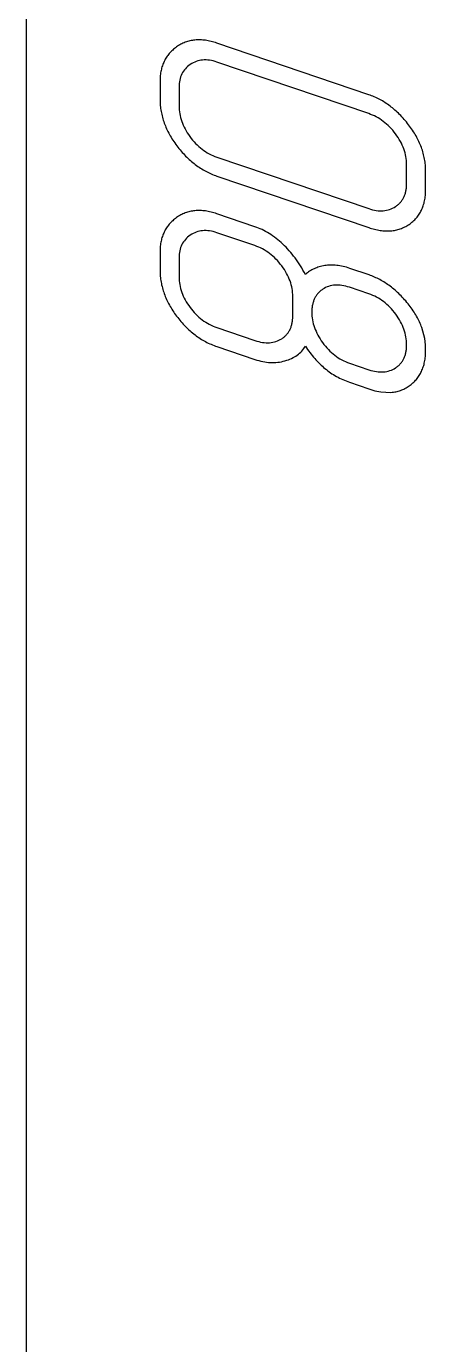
# Model space of a CAD drawing. Extents: x 10 to 1489, y -739 to -10.
# Drawn here: x 10.2 to 40.2, y -185.2 to -85.9 of the extents above; entities that cross this region are included whole.
import ezdxf

# ---------------------------------------------------------------- set-up
doc = ezdxf.new("R2010")
doc.units = 0

msp = doc.modelspace()

# ---------------------------------------------------------------- linework, layer by layer
at = {"layer": 'cut', "color": 0}
msp.add_line((10.177675, -660.176375), (10.177675, -60.177579), dxfattribs=at)
at = {"layer": 'mark', "color": 0}
for p, q in [((21.564873, -87.366742), (21.486651, -87.421454)), ((21.644184, -87.314981), (21.564873, -87.366742)), ((21.724583, -87.266169), (21.644184, -87.314981)), ((21.80607, -87.220309), (21.724583, -87.266169)), ((21.888645, -87.177398), (21.80607, -87.220309)), ((21.972308, -87.137438), (21.888645, -87.177398)), ((22.05706, -87.100429), (21.972308, -87.137438)), ((22.1429, -87.06637), (22.05706, -87.100429)), ((22.229827, -87.035261), (22.1429, -87.06637)), ((22.317843, -87.007102), (22.229827, -87.035261)), ((22.406948, -86.981894), (22.317843, -87.007102)), ((22.49714, -86.959637), (22.406948, -86.981894)), ((22.58842, -86.940329), (22.49714, -86.959637)), ((22.680789, -86.923973), (22.58842, -86.940329)), ((22.774246, -86.910566), (22.680789, -86.923973)), ((22.868791, -86.90011), (22.774246, -86.910566)), ((22.964424, -86.892604), (22.868791, -86.90011)), ((23.061145, -86.888049), (22.964424, -86.892604)), ((23.158955, -86.886444), (23.061145, -86.888049)), ((23.257853, -86.88779), (23.158955, -86.886444)), ((23.357839, -86.892086), (23.257853, -86.88779)), ((23.458913, -86.899332), (23.357839, -86.892086)), ((23.561075, -86.909529), (23.458913, -86.899332)), ((23.664325, -86.922676), (23.561075, -86.909529)), ((23.768664, -86.938773), (23.664325, -86.922676)), ((23.87409, -86.957821), (23.768664, -86.938773)), ((23.980605, -86.979819), (23.87409, -86.957821)), ((24.088208, -87.004768), (23.980605, -86.979819)), ((24.196899, -87.032667), (24.088208, -87.004768)), ((24.306679, -87.063516), (24.196899, -87.032667)), ((24.417546, -87.097316), (24.306679, -87.063516)), ((24.529502, -87.134066), (24.417546, -87.097316)), ((35.95805, -91.017987), (24.529502, -87.134066)), ((20.637043, -88.350453), (20.594563, -88.427706)), ((20.681951, -88.274652), (20.637043, -88.350453)), ((20.729286, -88.200305), (20.681951, -88.274652)), ((20.779049, -88.12741), (20.729286, -88.200305)), ((20.831239, -88.055968), (20.779049, -88.12741)), ((20.885857, -87.985978), (20.831239, -88.055968)), ((20.942902, -87.917442), (20.885857, -87.985978)), ((21.002374, -87.850359), (20.942902, -87.917442)), ((21.064274, -87.784728), (21.002374, -87.850359)), ((21.128602, -87.72055), (21.064274, -87.784728)), ((21.195357, -87.657825), (21.128602, -87.72055)), ((21.264539, -87.596553), (21.195357, -87.657825)), ((21.336149, -87.536734), (21.264539, -87.596553)), ((21.410186, -87.478367), (21.336149, -87.536734)), ((21.486651, -87.421454), (21.410186, -87.478367)), ((20.28749, -89.373383), (20.274139, -89.46807)), ((20.303269, -89.280148), (20.28749, -89.373383)), ((20.321475, -89.188366), (20.303269, -89.280148)), ((20.342108, -89.098037), (20.321475, -89.188366)), ((20.365169, -89.00916), (20.342108, -89.098037)), ((20.390657, -88.921737), (20.365169, -89.00916)), ((20.418573, -88.835766), (20.390657, -88.921737)), ((20.448916, -88.751249), (20.418573, -88.835766)), ((20.481686, -88.668184), (20.448916, -88.751249)), ((20.516884, -88.586572), (20.481686, -88.668184)), ((20.55451, -88.506413), (20.516884, -88.586572)), ((20.594563, -88.427706), (20.55451, -88.506413)), ((21.94131, -89.354163), (21.884864, -89.458503)), ((22.004395, -89.254144), (21.94131, -89.354163)), ((22.074122, -89.158446), (22.004395, -89.254144)), ((22.150489, -89.06707), (22.074122, -89.158446)), ((22.233496, -88.980015), (22.150489, -89.06707)), ((22.323145, -88.897281), (22.233496, -88.980015)), ((22.419434, -88.818868), (22.323145, -88.897281)), ((22.522363, -88.744777), (22.419434, -88.818868)), ((22.629813, -88.676631), (22.522363, -88.744777)), ((22.739662, -88.616052), (22.629813, -88.676631)), ((22.85191, -88.563043), (22.739662, -88.616052)), ((22.966559, -88.517601), (22.85191, -88.563043)), ((23.083606, -88.479728), (22.966559, -88.517601)), ((23.203054, -88.449423), (23.083606, -88.479728)), ((23.324901, -88.426687), (23.203054, -88.449423)), ((23.449147, -88.411519), (23.324901, -88.426687)), ((23.575793, -88.403919), (23.449147, -88.411519)), ((23.704838, -88.403888), (23.575793, -88.403919)), ((23.836283, -88.411425), (23.704838, -88.403888)), ((23.970128, -88.42653), (23.836283, -88.411425)), ((24.106372, -88.449204), (23.970128, -88.42653)), ((24.245016, -88.479446), (24.106372, -88.449204)), ((24.386059, -88.517256), (24.245016, -88.479446)), ((24.529502, -88.562635), (24.386059, -88.517256)), ((35.95805, -92.446556), (24.529502, -88.562635)), ((20.24501, -89.86135), (20.243796, -89.963302)), ((20.243796, -89.963302), (20.243796, -91.39187)), ((20.248651, -89.760851), (20.24501, -89.86135)), ((20.25472, -89.661804), (20.248651, -89.760851)), ((20.263216, -89.564211), (20.25472, -89.661804)), ((20.274139, -89.46807), (20.263216, -89.564211)), ((21.675685, -90.309881), (21.672365, -90.448792)), ((21.685646, -90.175292), (21.675685, -90.309881)), ((21.702248, -90.045024), (21.685646, -90.175292)), ((21.72549, -89.919077), (21.702248, -90.045024)), ((21.755372, -89.797452), (21.72549, -89.919077)), ((21.791896, -89.680148), (21.755372, -89.797452)), ((21.83506, -89.567165), (21.791896, -89.680148)), ((21.884864, -89.458503), (21.83506, -89.567165)), ((21.672365, -90.448792), (21.672365, -91.87736)), ((36.064775, -91.05547), (35.95805, -91.017987)), ((36.170662, -91.095096), (36.064775, -91.05547)), ((36.275712, -91.136866), (36.170662, -91.095096)), ((36.379925, -91.180778), (36.275712, -91.136866)), ((36.483301, -91.226833), (36.379925, -91.180778)), ((36.585839, -91.275031), (36.483301, -91.226833)), ((36.687541, -91.325372), (36.585839, -91.275031)), ((36.788406, -91.377856), (36.687541, -91.325372)), ((20.243796, -91.39187), (20.245031, -91.50338)), ((20.245031, -91.50338), (20.248735, -91.614698)), ((20.248735, -91.614698), (20.254908, -91.725822)), ((20.254908, -91.725822), (20.263551, -91.836753)), ((20.263551, -91.836753), (20.274662, -91.947491)), ((20.274662, -91.947491), (20.288244, -92.058035)), ((20.288244, -92.058035), (20.304294, -92.168387)), ((20.304294, -92.168387), (20.322814, -92.278545)), ((20.322814, -92.278545), (20.343803, -92.388511)), ((21.672365, -91.87736), (21.675546, -92.021912)), ((21.675546, -92.021912), (21.685088, -92.166283)), ((21.685088, -92.166283), (21.700992, -92.310472)), ((21.700992, -92.310472), (21.723258, -92.45448)), ((36.888434, -91.432484), (36.788406, -91.377856)), ((36.987624, -91.489254), (36.888434, -91.432484)), ((37.085978, -91.548167), (36.987624, -91.489254)), ((37.183494, -91.609223), (37.085978, -91.548167)), ((37.280174, -91.672422), (37.183494, -91.609223)), ((37.376016, -91.737764), (37.280174, -91.672422)), ((37.471022, -91.805249), (37.376016, -91.737764)), ((37.56519, -91.874877), (37.471022, -91.805249)), ((37.658521, -91.946648), (37.56519, -91.874877)), ((37.751016, -92.020562), (37.658521, -91.946648)), ((37.842673, -92.096619), (37.751016, -92.020562)), ((37.933493, -92.174819), (37.842673, -92.096619)), ((38.023476, -92.255162), (37.933493, -92.174819)), ((38.112622, -92.337648), (38.023476, -92.255162)), ((38.200931, -92.422277), (38.112622, -92.337648)), ((20.343803, -92.388511), (20.367261, -92.498283)), ((20.367261, -92.498283), (20.393189, -92.607862)), ((20.393189, -92.607862), (20.421586, -92.717248)), ((20.421586, -92.717248), (20.452452, -92.82644)), ((20.452452, -92.82644), (20.485788, -92.93544)), ((20.485788, -92.93544), (20.521593, -93.044247)), ((20.521593, -93.044247), (20.559867, -93.15286)), ((20.559867, -93.15286), (20.60061, -93.26128)), ((20.60061, -93.26128), (20.643823, -93.369507)), ((21.723258, -92.45448), (21.751885, -92.598306)), ((21.751885, -92.598306), (21.786873, -92.741951)), ((21.786873, -92.741951), (21.828224, -92.885415)), ((21.828224, -92.885415), (21.875936, -93.028697)), ((21.875936, -93.028697), (21.930009, -93.171798)), ((21.930009, -93.171798), (21.990444, -93.314718)), ((21.990444, -93.314718), (22.057241, -93.457456)), ((36.104897, -92.499718), (35.95805, -92.446556)), ((36.24901, -92.558481), (36.104897, -92.499718)), ((36.390388, -92.622845), (36.24901, -92.558481)), ((36.529031, -92.692809), (36.390388, -92.622845)), ((36.664941, -92.768373), (36.529031, -92.692809)), ((36.798116, -92.849538), (36.664941, -92.768373)), ((36.928556, -92.936303), (36.798116, -92.849538)), ((37.056263, -93.028669), (36.928556, -92.936303)), ((37.181234, -93.126635), (37.056263, -93.028669)), ((37.303472, -93.230201), (37.181234, -93.126635)), ((37.422975, -93.339368), (37.303472, -93.230201)), ((37.539744, -93.454135), (37.422975, -93.339368)), ((38.288403, -92.509048), (38.200931, -92.422277)), ((38.375038, -92.597963), (38.288403, -92.509048)), ((38.460836, -92.689021), (38.375038, -92.597963)), ((38.545796, -92.782222), (38.460836, -92.689021)), ((38.62992, -92.877566), (38.545796, -92.782222)), ((38.713207, -92.975053), (38.62992, -92.877566)), ((38.795656, -93.074682), (38.713207, -92.975053)), ((38.877269, -93.176455), (38.795656, -93.074682)), ((38.958044, -93.280371), (38.877269, -93.176455)), ((39.037146, -93.385475), (38.958044, -93.280371)), ((20.643823, -93.369507), (20.689505, -93.477541)), ((20.689505, -93.477541), (20.737657, -93.585382)), ((20.737657, -93.585382), (20.788278, -93.69303)), ((20.788278, -93.69303), (20.841368, -93.800484)), ((20.841368, -93.800484), (20.896927, -93.907746)), ((20.896927, -93.907746), (20.954955, -94.014814)), ((20.954955, -94.014814), (21.015453, -94.121689)), ((21.015453, -94.121689), (21.078421, -94.228371)), ((21.078421, -94.228371), (21.143857, -94.33486)), ((21.143857, -94.33486), (21.211763, -94.441156)), ((22.057241, -93.457456), (22.1304, -93.600013)), ((22.1304, -93.600013), (22.209919, -93.742389)), ((22.209919, -93.742389), (22.295801, -93.884583)), ((22.295801, -93.884583), (22.388044, -94.026596)), ((22.388044, -94.026596), (22.486649, -94.168427)), ((22.486649, -94.168427), (22.590053, -94.307369)), ((22.590053, -94.307369), (22.696693, -94.440713)), ((37.653778, -93.574503), (37.539744, -93.454135)), ((37.765078, -93.700471), (37.653778, -93.574503)), ((37.873644, -93.83204), (37.765078, -93.700471)), ((37.979475, -93.969209), (37.873644, -93.83204)), ((38.080675, -94.109435), (37.979475, -93.969209)), ((38.175345, -94.250177), (38.080675, -94.109435)), ((38.263487, -94.391434), (38.175345, -94.250177)), ((39.113736, -93.490815), (39.037146, -93.385475)), ((39.187815, -93.596389), (39.113736, -93.490815)), ((39.259383, -93.702198), (39.187815, -93.596389)), ((39.32844, -93.808242), (39.259383, -93.702198)), ((39.394986, -93.91452), (39.32844, -93.808242)), ((39.45902, -94.021033), (39.394986, -93.91452)), ((39.520543, -94.127781), (39.45902, -94.021033)), ((39.579556, -94.234764), (39.520543, -94.127781)), ((39.636057, -94.341981), (39.579556, -94.234764)), ((21.211763, -94.441156), (21.282138, -94.547259)), ((21.282138, -94.547259), (21.354983, -94.653168)), ((21.354983, -94.653168), (21.430296, -94.758885)), ((21.430296, -94.758885), (21.508079, -94.864408)), ((21.508079, -94.864408), (21.587578, -94.96877)), ((21.587578, -94.96877), (21.66804, -95.071004)), ((21.66804, -95.071004), (21.749464, -95.17111)), ((21.749464, -95.17111), (21.831851, -95.269088)), ((21.831851, -95.269088), (21.9152, -95.364937)), ((22.696693, -94.440713), (22.80657, -94.568459)), ((22.80657, -94.568459), (22.919684, -94.690608)), ((22.919684, -94.690608), (23.036034, -94.807158)), ((23.036034, -94.807158), (23.155621, -94.918111)), ((23.155621, -94.918111), (23.278444, -95.023466)), ((23.278444, -95.023466), (23.404504, -95.123224)), ((23.404504, -95.123224), (23.533801, -95.217383)), ((23.533801, -95.217383), (23.666334, -95.305945)), ((23.666334, -95.305945), (23.802104, -95.388909)), ((38.345099, -94.533207), (38.263487, -94.391434)), ((38.420183, -94.675495), (38.345099, -94.533207)), ((38.488737, -94.818298), (38.420183, -94.675495)), ((38.550763, -94.961617), (38.488737, -94.818298)), ((38.606259, -95.10545), (38.550763, -94.961617)), ((38.655227, -95.2498), (38.606259, -95.10545)), ((38.697666, -95.394664), (38.655227, -95.2498)), ((39.690046, -94.449434), (39.636057, -94.341981)), ((39.741525, -94.557121), (39.690046, -94.449434)), ((39.790493, -94.665043), (39.741525, -94.557121)), ((39.836949, -94.773199), (39.790493, -94.665043)), ((39.880894, -94.881591), (39.836949, -94.773199)), ((39.922328, -94.990217), (39.880894, -94.881591)), ((39.961251, -95.099078), (39.922328, -94.990217)), ((39.997663, -95.208173), (39.961251, -95.099078)), ((40.031564, -95.317504), (39.997663, -95.208173)), ((40.062953, -95.427069), (40.031564, -95.317504)), ((21.9152, -95.364937), (21.999513, -95.458657)), ((21.999513, -95.458657), (22.084787, -95.550249)), ((22.084787, -95.550249), (22.171024, -95.639713)), ((22.171024, -95.639713), (22.258224, -95.727049)), ((22.258224, -95.727049), (22.346387, -95.812256)), ((22.346387, -95.812256), (22.435512, -95.895334)), ((22.435512, -95.895334), (22.5256, -95.976285)), ((22.5256, -95.976285), (22.61665, -96.055107)), ((22.61665, -96.055107), (22.708663, -96.1318)), ((22.708663, -96.1318), (22.801638, -96.206365)), ((22.801638, -96.206365), (22.895577, -96.278802)), ((22.895577, -96.278802), (22.990477, -96.349111)), ((23.802104, -95.388909), (23.94111, -95.466276)), ((23.94111, -95.466276), (24.083353, -95.538044)), ((24.083353, -95.538044), (24.228833, -95.604215)), ((24.228833, -95.604215), (24.377549, -95.664788)), ((24.377549, -95.664788), (24.529502, -95.719763)), ((24.529502, -95.719763), (35.95805, -99.603684)), ((38.733575, -95.540044), (38.697666, -95.394664)), ((38.762956, -95.685939), (38.733575, -95.540044)), ((38.785807, -95.83235), (38.762956, -95.685939)), ((38.80213, -95.979275), (38.785807, -95.83235)), ((38.811923, -96.126716), (38.80213, -95.979275)), ((38.815188, -96.274673), (38.811923, -96.126716)), ((38.815188, -97.703241), (38.815188, -96.274673)), ((40.091831, -95.536869), (40.062953, -95.427069)), ((40.118198, -95.646904), (40.091831, -95.536869)), ((40.142054, -95.757173), (40.118198, -95.646904)), ((40.163399, -95.867677), (40.142054, -95.757173)), ((40.182233, -95.978416), (40.163399, -95.867677)), ((40.198555, -96.08939), (40.182233, -95.978416)), ((40.212367, -96.200599), (40.198555, -96.08939)), ((40.223667, -96.312042), (40.212367, -96.200599)), ((40.232456, -96.42372), (40.223667, -96.312042)), ((22.990477, -96.349111), (23.086341, -96.417291)), ((23.086341, -96.417291), (23.183167, -96.483342)), ((23.183167, -96.483342), (23.280955, -96.547266)), ((23.280955, -96.547266), (23.379706, -96.609061)), ((23.379706, -96.609061), (23.47942, -96.668727)), ((23.47942, -96.668727), (23.580097, -96.726265)), ((23.580097, -96.726265), (23.681736, -96.781675)), ((23.681736, -96.781675), (23.784337, -96.834957)), ((23.784337, -96.834957), (23.887902, -96.88611)), ((23.887902, -96.88611), (23.992428, -96.935134)), ((23.992428, -96.935134), (24.097918, -96.982031)), ((24.097918, -96.982031), (24.20437, -97.026798)), ((24.20437, -97.026798), (24.311785, -97.069438)), ((24.311785, -97.069438), (24.420162, -97.109949)), ((24.420162, -97.109949), (24.529502, -97.148332)), ((24.529502, -97.148332), (35.95805, -101.032253)), ((40.238734, -96.535633), (40.232456, -96.42372)), ((40.242501, -96.647781), (40.238734, -96.535633)), ((40.243756, -96.760163), (40.242501, -96.647781)), ((40.243756, -98.188732), (40.243756, -96.760163)), ((38.748516, -98.320431), (38.762509, -98.25677)), ((38.762509, -98.25677), (38.774856, -98.19188)), ((38.774856, -98.19188), (38.785556, -98.125762)), ((38.785556, -98.125762), (38.79461, -98.058414)), ((38.79461, -98.058414), (38.802018, -97.989838)), ((38.802018, -97.989838), (38.80778, -97.920032)), ((38.80778, -97.920032), (38.811895, -97.848997)), ((38.811895, -97.848997), (38.814365, -97.776734)), ((38.814365, -97.776734), (38.815188, -97.703241)), ((40.238873, -98.404817), (40.242535, -98.297664)), ((40.242535, -98.297664), (40.243756, -98.188732)), ((38.12296, -99.335556), (38.169876, -99.296476)), ((38.169876, -99.296476), (38.215147, -99.256166)), ((38.215147, -99.256166), (38.258771, -99.214627)), ((38.258771, -99.214627), (38.300749, -99.171859)), ((38.300749, -99.171859), (38.341081, -99.127862)), ((38.341081, -99.127862), (38.379767, -99.082636)), ((38.379767, -99.082636), (38.416807, -99.036181)), ((38.416807, -99.036181), (38.4522, -98.988497)), ((38.4522, -98.988497), (38.485947, -98.939585)), ((38.485947, -98.939585), (38.518048, -98.889443)), ((38.518048, -98.889443), (38.548503, -98.838072)), ((38.548503, -98.838072), (38.577311, -98.785472)), ((38.577311, -98.785472), (38.604474, -98.731643)), ((38.604474, -98.731643), (38.62999, -98.676586)), ((38.62999, -98.676586), (38.65386, -98.620299)), ((38.65386, -98.620299), (38.676084, -98.562783)), ((38.676084, -98.562783), (38.696661, -98.504039)), ((38.696661, -98.504039), (38.715592, -98.444065)), ((38.715592, -98.444065), (38.732878, -98.382862)), ((38.732878, -98.382862), (38.748516, -98.320431)), ((40.067975, -99.378548), (40.096051, -99.289178)), ((40.096051, -99.289178), (40.121686, -99.198029)), ((40.121686, -99.198029), (40.144879, -99.105101)), ((40.144879, -99.105101), (40.165631, -99.010396)), ((40.165631, -99.010396), (40.183942, -98.913912)), ((40.183942, -98.913912), (40.199811, -98.815649)), ((40.199811, -98.815649), (40.213239, -98.715609)), ((40.213239, -98.715609), (40.224225, -98.61379)), ((40.224225, -98.61379), (40.23277, -98.510193)), ((40.23277, -98.510193), (40.238873, -98.404817)), ((21.486651, -100.278571), (21.410186, -100.335485)), ((21.564873, -100.223859), (21.486651, -100.278571)), ((21.644184, -100.172098), (21.564873, -100.223859)), ((21.724583, -100.123287), (21.644184, -100.172098)), ((21.80607, -100.077426), (21.724583, -100.123287)), ((21.888645, -100.034515), (21.80607, -100.077426)), ((21.972308, -99.994555), (21.888645, -100.034515)), ((22.05706, -99.957546), (21.972308, -99.994555)), ((22.1429, -99.923487), (22.05706, -99.957546)), ((22.229827, -99.892378), (22.1429, -99.923487)), ((22.317843, -99.864219), (22.229827, -99.892378)), ((22.406948, -99.839011), (22.317843, -99.864219)), ((22.49714, -99.816754), (22.406948, -99.839011)), ((22.58842, -99.797447), (22.49714, -99.816754)), ((22.680789, -99.78109), (22.58842, -99.797447)), ((22.774246, -99.767683), (22.680789, -99.78109)), ((22.868791, -99.757227), (22.774246, -99.767683)), ((22.964424, -99.749722), (22.868791, -99.757227)), ((23.061145, -99.745166), (22.964424, -99.749722)), ((23.158955, -99.743561), (23.061145, -99.745166)), ((23.257853, -99.744907), (23.158955, -99.743561)), ((23.357839, -99.749203), (23.257853, -99.744907)), ((23.458913, -99.756449), (23.357839, -99.749203)), ((23.561075, -99.766646), (23.458913, -99.756449)), ((23.664325, -99.779793), (23.561075, -99.766646)), ((23.768664, -99.79589), (23.664325, -99.779793)), ((23.87409, -99.814938), (23.768664, -99.79589)), ((23.980605, -99.836936), (23.87409, -99.814938)), ((24.088208, -99.861885), (23.980605, -99.836936)), ((24.196899, -99.889784), (24.088208, -99.861885)), ((24.306679, -99.920633), (24.196899, -99.889784)), ((24.417546, -99.954433), (24.306679, -99.920633)), ((24.529502, -99.991183), (24.417546, -99.954433)), ((27.386639, -100.962163), (24.529502, -99.991183)), ((35.95805, -99.603684), (36.103195, -99.649731)), ((36.103195, -99.649731), (36.245773, -99.68832)), ((36.245773, -99.68832), (36.385784, -99.719451)), ((36.385784, -99.719451), (36.523228, -99.743123)), ((36.523228, -99.743123), (36.658105, -99.759336)), ((36.658105, -99.759336), (36.790415, -99.768092)), ((36.790415, -99.768092), (36.920158, -99.769388)), ((36.920158, -99.769388), (37.047334, -99.763226)), ((37.047334, -99.763226), (37.171943, -99.749606)), ((37.171943, -99.749606), (37.293985, -99.728527)), ((37.293985, -99.728527), (37.413461, -99.699989)), ((37.413461, -99.699989), (37.530369, -99.663994)), ((37.530369, -99.663994), (37.64471, -99.620539)), ((37.64471, -99.620539), (37.756484, -99.569626)), ((37.756484, -99.569626), (37.865692, -99.511255)), ((37.865692, -99.511255), (37.972332, -99.445425)), ((37.972332, -99.445425), (38.024188, -99.410031)), ((38.024188, -99.410031), (38.074397, -99.373408)), ((38.074397, -99.373408), (38.12296, -99.335556)), ((39.540633, -100.31229), (39.598006, -100.244259)), ((39.598006, -100.244259), (39.652937, -100.17445)), ((39.652937, -100.17445), (39.705427, -100.102862)), ((39.705427, -100.102862), (39.755476, -100.029496)), ((39.755476, -100.029496), (39.803083, -99.954351)), ((39.803083, -99.954351), (39.848249, -99.877429)), ((39.848249, -99.877429), (39.890974, -99.798728)), ((39.890974, -99.798728), (39.931257, -99.718249)), ((39.931257, -99.718249), (39.969099, -99.635991)), ((39.969099, -99.635991), (40.004499, -99.551955)), ((40.004499, -99.551955), (40.037458, -99.466141)), ((40.037458, -99.466141), (40.067975, -99.378548)), ((20.594563, -101.284824), (20.55451, -101.36353)), ((20.637043, -101.20757), (20.594563, -101.284824)), ((20.681951, -101.131769), (20.637043, -101.20757)), ((20.729286, -101.057422), (20.681951, -101.131769)), ((20.779049, -100.984527), (20.729286, -101.057422)), ((20.831239, -100.913085), (20.779049, -100.984527)), ((20.885857, -100.843096), (20.831239, -100.913085)), ((20.942902, -100.774559), (20.885857, -100.843096)), ((21.002374, -100.707476), (20.942902, -100.774559)), ((21.064274, -100.641845), (21.002374, -100.707476)), ((21.128602, -100.577667), (21.064274, -100.641845)), ((21.195357, -100.514942), (21.128602, -100.577667)), ((21.264539, -100.45367), (21.195357, -100.514942)), ((21.336149, -100.393851), (21.264539, -100.45367)), ((21.410186, -100.335485), (21.336149, -100.393851)), ((23.324901, -101.283804), (23.203054, -101.30654)), ((23.449147, -101.268636), (23.324901, -101.283804)), ((23.575793, -101.261036), (23.449147, -101.268636)), ((23.704838, -101.261005), (23.575793, -101.261036)), ((23.836283, -101.268542), (23.704838, -101.261005)), ((23.970128, -101.283647), (23.836283, -101.268542)), ((24.106372, -101.306321), (23.970128, -101.283647)), ((27.523748, -101.01111), (27.386639, -100.962163)), ((27.660076, -101.064477), (27.523748, -101.01111)), ((27.795623, -101.122267), (27.660076, -101.064477)), ((27.930388, -101.184477), (27.795623, -101.122267)), ((28.064372, -101.25111), (27.930388, -101.184477)), ((28.197575, -101.322164), (28.064372, -101.25111)), ((35.95805, -101.032253), (36.069134, -101.068766)), ((36.069134, -101.068766), (36.179172, -101.102439)), ((36.179172, -101.102439), (36.288163, -101.133274)), ((36.288163, -101.133274), (36.396108, -101.16127)), ((36.396108, -101.16127), (36.503006, -101.186427)), ((36.503006, -101.186427), (36.608858, -101.208745)), ((36.608858, -101.208745), (36.713664, -101.228224)), ((36.713664, -101.228224), (36.817424, -101.244864)), ((36.817424, -101.244864), (36.920137, -101.258665)), ((36.920137, -101.258665), (37.021804, -101.269627)), ((37.021804, -101.269627), (37.122425, -101.277749)), ((37.122425, -101.277749), (37.221999, -101.283033)), ((37.221999, -101.283033), (37.320527, -101.285478)), ((37.320527, -101.285478), (37.418008, -101.285084)), ((37.418008, -101.285084), (37.514444, -101.281851)), ((37.514444, -101.281851), (37.609833, -101.275779)), ((37.609833, -101.275779), (37.704176, -101.266868)), ((37.704176, -101.266868), (37.797472, -101.255118)), ((37.797472, -101.255118), (37.889722, -101.240529)), ((37.889722, -101.240529), (37.980926, -101.2231)), ((37.980926, -101.2231), (38.071083, -101.202833)), ((38.071083, -101.202833), (38.160195, -101.179727)), ((38.160195, -101.179727), (38.248259, -101.153782)), ((38.248259, -101.153782), (38.335278, -101.124998)), ((38.335278, -101.124998), (38.42125, -101.093375)), ((38.42125, -101.093375), (38.506176, -101.058913)), ((38.506176, -101.058913), (38.590056, -101.021612)), ((38.590056, -101.021612), (38.672889, -100.981471)), ((38.672889, -100.981471), (38.754676, -100.938492)), ((38.754676, -100.938492), (38.835416, -100.892674)), ((38.835416, -100.892674), (38.915111, -100.844017)), ((38.915111, -100.844017), (38.993759, -100.792521)), ((38.993759, -100.792521), (39.070663, -100.738716)), ((39.070663, -100.738716), (39.145126, -100.683133)), ((39.145126, -100.683133), (39.217147, -100.625772)), ((39.217147, -100.625772), (39.286727, -100.566632)), ((39.286727, -100.566632), (39.353865, -100.505714)), ((39.353865, -100.505714), (39.418563, -100.443018)), ((39.418563, -100.443018), (39.480818, -100.378543)), ((39.480818, -100.378543), (39.540633, -100.31229)), ((20.28749, -102.2305), (20.274139, -102.325188)), ((20.303269, -102.137265), (20.28749, -102.2305)), ((20.321475, -102.045483), (20.303269, -102.137265)), ((20.342108, -101.955154), (20.321475, -102.045483)), ((20.365169, -101.866278), (20.342108, -101.955154)), ((20.390657, -101.778854), (20.365169, -101.866278)), ((20.418573, -101.692884), (20.390657, -101.778854)), ((20.448916, -101.608366), (20.418573, -101.692884)), ((20.481686, -101.525301), (20.448916, -101.608366)), ((20.516884, -101.443689), (20.481686, -101.525301)), ((20.55451, -101.36353), (20.516884, -101.443689)), ((21.94131, -102.21128), (21.884864, -102.31562)), ((22.004395, -102.111261), (21.94131, -102.21128)), ((22.074122, -102.015563), (22.004395, -102.111261)), ((22.150489, -101.924187), (22.074122, -102.015563)), ((22.233496, -101.837132), (22.150489, -101.924187)), ((22.323145, -101.754398), (22.233496, -101.837132)), ((22.419434, -101.675986), (22.323145, -101.754398)), ((22.522363, -101.601894), (22.419434, -101.675986)), ((22.629813, -101.533748), (22.522363, -101.601894)), ((22.739662, -101.47317), (22.629813, -101.533748)), ((22.85191, -101.42016), (22.739662, -101.47317)), ((22.966559, -101.374718), (22.85191, -101.42016)), ((23.083606, -101.336845), (22.966559, -101.374718)), ((23.203054, -101.30654), (23.083606, -101.336845)), ((24.245016, -101.336563), (24.106372, -101.306321)), ((24.386059, -101.374373), (24.245016, -101.336563)), ((24.529502, -101.419752), (24.386059, -101.374373)), ((27.386639, -102.390732), (24.529502, -101.419752)), ((28.329997, -101.397639), (28.197575, -101.322164)), ((28.461637, -101.477536), (28.329997, -101.397639)), ((28.592496, -101.561855), (28.461637, -101.477536)), ((28.722574, -101.650595), (28.592496, -101.561855)), ((28.85187, -101.743757), (28.722574, -101.650595)), ((28.980386, -101.84134), (28.85187, -101.743757)), ((29.10812, -101.943345), (28.980386, -101.84134)), ((29.235073, -102.049771), (29.10812, -101.943345)), ((29.361244, -102.160619), (29.235073, -102.049771)), ((29.486635, -102.275889), (29.361244, -102.160619)), ((29.610463, -102.394924), (29.486635, -102.275889)), ((20.24501, -102.718467), (20.243796, -102.820419)), ((20.243796, -102.820419), (20.243796, -104.248987)), ((20.248651, -102.617968), (20.24501, -102.718467)), ((20.25472, -102.518921), (20.248651, -102.617968)), ((20.263216, -102.421328), (20.25472, -102.518921)), ((20.274139, -102.325188), (20.263216, -102.421328)), ((21.675685, -103.166998), (21.672365, -103.305909)), ((21.685646, -103.032409), (21.675685, -103.166998)), ((21.702248, -102.902141), (21.685646, -103.032409)), ((21.72549, -102.776194), (21.702248, -102.902141)), ((21.755372, -102.654569), (21.72549, -102.776194)), ((21.791896, -102.537265), (21.755372, -102.654569)), ((21.83506, -102.424282), (21.791896, -102.537265)), ((21.884864, -102.31562), (21.83506, -102.424282)), ((27.533486, -102.443895), (27.386639, -102.390732)), ((27.677598, -102.502658), (27.533486, -102.443895)), ((27.818976, -102.567022), (27.677598, -102.502658)), ((27.95762, -102.636986), (27.818976, -102.567022)), ((28.093529, -102.71255), (27.95762, -102.636986)), ((28.226704, -102.793715), (28.093529, -102.71255)), ((28.357145, -102.88048), (28.226704, -102.793715)), ((28.484851, -102.972846), (28.357145, -102.88048)), ((28.609823, -103.070812), (28.484851, -102.972846)), ((28.73206, -103.174378), (28.609823, -103.070812)), ((28.851564, -103.283545), (28.73206, -103.174378)), ((29.731947, -102.517069), (29.610463, -102.394924)), ((29.851087, -102.642325), (29.731947, -102.517069)), ((29.967884, -102.770691), (29.851087, -102.642325)), ((30.082337, -102.902167), (29.967884, -102.770691)), ((30.194446, -103.036753), (30.082337, -102.902167)), ((30.304211, -103.174449), (30.194446, -103.036753)), ((30.411633, -103.315256), (30.304211, -103.174449)), ((20.243796, -104.248987), (20.245017, -104.360486)), ((21.672365, -103.305909), (21.672365, -104.734477)), ((28.968332, -103.398312), (28.851564, -103.283545)), ((29.082367, -103.51868), (28.968332, -103.398312)), ((29.193667, -103.644648), (29.082367, -103.51868)), ((29.302232, -103.776216), (29.193667, -103.644648)), ((29.408064, -103.913385), (29.302232, -103.776216)), ((29.509263, -104.053612), (29.408064, -103.913385)), ((29.603934, -104.194354), (29.509263, -104.053612)), ((29.692075, -104.335611), (29.603934, -104.194354)), ((30.516711, -103.459173), (30.411633, -103.315256)), ((30.619445, -103.606199), (30.516711, -103.459173)), ((30.719836, -103.756336), (30.619445, -103.606199)), ((30.817882, -103.909584), (30.719836, -103.756336)), ((30.913585, -104.065941), (30.817882, -103.909584)), ((31.006944, -104.225409), (30.913585, -104.065941)), ((31.09796, -104.387986), (31.006944, -104.225409)), ((31.588063, -104.263971), (31.503749, -104.315853)), ((31.674392, -104.215118), (31.588063, -104.263971)), ((31.762735, -104.169293), (31.674392, -104.215118)), ((31.853092, -104.126498), (31.762735, -104.169293)), ((31.945463, -104.086732), (31.853092, -104.126498)), ((32.039849, -104.049995), (31.945463, -104.086732)), ((32.136249, -104.016287), (32.039849, -104.049995)), ((32.234662, -103.985609), (32.136249, -104.016287)), ((32.33509, -103.957959), (32.234662, -103.985609)), ((32.437532, -103.933338), (32.33509, -103.957959)), ((32.541988, -103.911747), (32.437532, -103.933338)), ((32.648459, -103.893184), (32.541988, -103.911747)), ((32.756552, -103.87802), (32.648459, -103.893184)), ((32.865876, -103.866622), (32.756552, -103.87802)), ((32.976432, -103.858991), (32.865876, -103.866622)), ((33.088218, -103.855126), (32.976432, -103.858991)), ((33.201236, -103.855029), (33.088218, -103.855126)), ((33.315485, -103.858698), (33.201236, -103.855029)), ((33.430965, -103.866133), (33.315485, -103.858698)), ((33.547676, -103.877336), (33.430965, -103.866133)), ((33.665618, -103.892305), (33.547676, -103.877336)), ((33.784792, -103.911041), (33.665618, -103.892305)), ((33.905196, -103.933544), (33.784792, -103.911041)), ((34.026832, -103.959814), (33.905196, -103.933544)), ((34.149699, -103.98985), (34.026832, -103.959814)), ((34.273797, -104.023653), (34.149699, -103.98985)), ((34.399127, -104.061223), (34.273797, -104.023653)), ((34.525687, -104.102559), (34.399127, -104.061223)), ((35.987515, -104.599433), (34.525687, -104.102559)), ((20.245017, -104.360486), (20.248679, -104.471768)), ((20.248679, -104.471768), (20.254782, -104.582833)), ((20.254782, -104.582833), (20.263327, -104.693682)), ((20.263327, -104.693682), (20.274314, -104.804313)), ((20.274314, -104.804313), (20.287741, -104.914729)), ((20.287741, -104.914729), (20.303611, -105.024927)), ((20.303611, -105.024927), (20.321921, -105.134909)), ((20.321921, -105.134909), (20.342673, -105.244674)), ((20.342673, -105.244674), (20.365866, -105.354223)), ((21.672365, -104.734477), (21.675601, -104.884126)), ((21.675601, -104.884126), (21.685311, -105.033073)), ((21.685311, -105.033073), (21.701494, -105.181318)), ((21.701494, -105.181318), (21.72415, -105.328861)), ((29.773688, -104.477384), (29.692075, -104.335611)), ((29.848771, -104.619671), (29.773688, -104.477384)), ((29.917326, -104.762475), (29.848771, -104.619671)), ((29.979351, -104.905793), (29.917326, -104.762475)), ((30.034848, -105.049627), (29.979351, -104.905793)), ((30.083816, -105.193976), (30.034848, -105.049627)), ((30.126254, -105.338841), (30.083816, -105.193976)), ((31.186631, -104.553674), (31.09796, -104.387986)), ((31.262889, -104.489675), (31.186631, -104.553674)), ((31.341162, -104.428706), (31.262889, -104.489675)), ((31.421448, -104.370765), (31.341162, -104.428706)), ((31.503749, -104.315853), (31.421448, -104.370765)), ((36.090248, -104.635559), (35.987515, -104.599433)), ((36.19245, -104.673932), (36.090248, -104.635559)), ((36.294121, -104.714552), (36.19245, -104.673932)), ((36.39526, -104.757419), (36.294121, -104.714552)), ((36.495868, -104.802533), (36.39526, -104.757419)), ((36.595944, -104.849894), (36.495868, -104.802533)), ((36.695489, -104.899502), (36.595944, -104.849894)), ((36.794502, -104.951357), (36.695489, -104.899502)), ((36.892984, -105.005459), (36.794502, -104.951357)), ((36.990935, -105.061808), (36.892984, -105.005459)), ((37.088354, -105.120404), (36.990935, -105.061808)), ((37.185242, -105.181246), (37.088354, -105.120404)), ((37.281598, -105.244336), (37.185242, -105.181246)), ((37.377423, -105.309673), (37.281598, -105.244336)), ((20.365866, -105.354223), (20.391501, -105.463555)), ((20.391501, -105.463555), (20.419577, -105.57267)), ((20.419577, -105.57267), (20.450095, -105.681568)), ((20.450095, -105.681568), (20.483054, -105.79025)), ((20.483054, -105.79025), (20.518454, -105.898715)), ((20.518454, -105.898715), (20.556296, -106.006964)), ((20.556296, -106.006964), (20.596579, -106.114995)), ((20.596579, -106.114995), (20.639303, -106.222811)), ((20.639303, -106.222811), (20.684469, -106.330409)), ((21.72415, -105.328861), (21.75328, -105.475702)), ((21.75328, -105.475702), (21.788882, -105.621841)), ((21.788882, -105.621841), (21.830958, -105.767279)), ((21.830958, -105.767279), (21.879507, -105.912014)), ((21.879507, -105.912014), (21.934529, -106.056048)), ((21.934529, -106.056048), (21.996025, -106.199379)), ((21.996025, -106.199379), (22.063993, -106.342009)), ((30.162164, -105.48422), (30.126254, -105.338841)), ((30.191544, -105.630116), (30.162164, -105.48422)), ((30.214396, -105.776526), (30.191544, -105.630116)), ((30.230718, -105.923452), (30.214396, -105.776526)), ((30.240512, -106.070893), (30.230718, -105.923452)), ((30.243776, -106.218849), (30.240512, -106.070893)), ((30.243776, -107.647418), (30.243776, -106.218849)), ((31.964448, -106.221481), (31.934509, -106.272509)), ((31.996005, -106.1717), (31.964448, -106.221481)), ((32.02918, -106.123167), (31.996005, -106.1717)), ((32.063973, -106.075882), (32.02918, -106.123167)), ((32.100385, -106.029844), (32.063973, -106.075882)), ((32.138415, -105.985053), (32.100385, -106.029844)), ((32.178064, -105.941511), (32.138415, -105.985053)), ((32.21933, -105.899215), (32.178064, -105.941511)), ((32.262215, -105.858167), (32.21933, -105.899215)), ((32.306718, -105.818367), (32.262215, -105.858167)), ((32.35284, -105.779814), (32.306718, -105.818367)), ((32.40058, -105.742509), (32.35284, -105.779814)), ((32.449938, -105.706451), (32.40058, -105.742509)), ((32.500915, -105.671641), (32.449938, -105.706451)), ((32.605881, -105.606978), (32.500915, -105.671641)), ((32.713637, -105.549736), (32.605881, -105.606978)), ((32.824184, -105.499915), (32.713637, -105.549736)), ((32.937521, -105.457515), (32.824184, -105.499915)), ((33.053648, -105.422537), (32.937521, -105.457515)), ((33.172565, -105.394979), (33.053648, -105.422537)), ((33.294272, -105.374842), (33.172565, -105.394979)), ((33.41877, -105.362126), (33.294272, -105.374842)), ((33.546058, -105.356832), (33.41877, -105.362126)), ((33.676135, -105.358958), (33.546058, -105.356832)), ((33.809003, -105.368505), (33.676135, -105.358958)), ((33.944662, -105.385473), (33.809003, -105.368505)), ((34.08311, -105.409862), (33.944662, -105.385473)), ((34.224349, -105.441673), (34.08311, -105.409862)), ((34.368377, -105.480904), (34.224349, -105.441673)), ((34.515196, -105.527556), (34.368377, -105.480904)), ((35.972336, -106.022868), (34.515196, -105.527556)), ((36.120857, -106.076634), (35.972336, -106.022868)), ((36.26642, -106.13598), (36.120857, -106.076634)), ((36.409026, -106.200905), (36.26642, -106.13598)), ((36.548674, -106.271409), (36.409026, -106.200905)), ((37.472716, -105.377256), (37.377423, -105.309673)), ((37.567478, -105.447087), (37.472716, -105.377256)), ((37.661709, -105.519165), (37.567478, -105.447087)), ((37.755408, -105.593489), (37.661709, -105.519165)), ((37.848575, -105.670061), (37.755408, -105.593489)), ((37.941211, -105.748879), (37.848575, -105.670061)), ((38.033316, -105.829945), (37.941211, -105.748879)), ((38.124889, -105.913257), (38.033316, -105.829945)), ((38.215931, -105.998816), (38.124889, -105.913257)), ((38.306441, -106.086623), (38.215931, -105.998816)), ((38.39642, -106.176676), (38.306441, -106.086623)), ((38.485868, -106.268976), (38.39642, -106.176676)), ((20.684469, -106.330409), (20.732076, -106.437791)), ((20.732076, -106.437791), (20.782125, -106.544956)), ((20.782125, -106.544956), (20.834615, -106.651904)), ((20.834615, -106.651904), (20.889547, -106.758636)), ((20.889547, -106.758636), (20.94692, -106.865151)), ((20.94692, -106.865151), (21.006734, -106.97145)), ((21.006734, -106.97145), (21.06899, -107.077531)), ((21.06899, -107.077531), (21.133687, -107.183396)), ((21.133687, -107.183396), (21.200826, -107.289045)), ((22.063993, -106.342009), (22.138435, -106.483937)), ((22.138435, -106.483937), (22.21935, -106.625163)), ((22.21935, -106.625163), (22.306738, -106.765687)), ((22.306738, -106.765687), (22.4006, -106.905509)), ((22.4006, -106.905509), (22.500935, -107.044629)), ((22.500935, -107.044629), (22.605957, -107.180655)), ((22.605957, -107.180655), (22.713881, -107.311193)), ((31.679627, -107.187631), (31.675581, -107.258619)), ((31.685291, -107.11789), (31.679627, -107.187631)), ((31.692574, -107.049397), (31.685291, -107.11789)), ((31.701474, -106.982151), (31.692574, -107.049397)), ((31.711993, -106.916153), (31.701474, -106.982151)), ((31.72413, -106.851402), (31.711993, -106.916153)), ((31.737886, -106.787899), (31.72413, -106.851402)), ((31.75326, -106.725643), (31.737886, -106.787899)), ((31.770252, -106.664635), (31.75326, -106.725643)), ((31.788862, -106.604875), (31.770252, -106.664635)), ((31.809091, -106.546362), (31.788862, -106.604875)), ((31.830938, -106.489096), (31.809091, -106.546362)), ((31.854404, -106.433078), (31.830938, -106.489096)), ((31.879487, -106.378307), (31.854404, -106.433078)), ((31.906189, -106.324784), (31.879487, -106.378307)), ((31.934509, -106.272509), (31.906189, -106.324784)), ((36.685365, -106.347493), (36.548674, -106.271409)), ((36.819098, -106.429157), (36.685365, -106.347493)), ((36.949873, -106.5164), (36.819098, -106.429157)), ((37.077691, -106.609222), (36.949873, -106.5164)), ((37.202551, -106.707624), (37.077691, -106.609222)), ((37.324454, -106.811606), (37.202551, -106.707624)), ((37.443399, -106.921167), (37.324454, -106.811606)), ((37.559387, -107.036307), (37.443399, -106.921167)), ((37.672416, -107.157027), (37.559387, -107.036307)), ((37.782489, -107.283327), (37.672416, -107.157027)), ((38.574784, -106.363524), (38.485868, -106.268976)), ((38.663169, -106.460318), (38.574784, -106.363524)), ((38.751022, -106.559359), (38.663169, -106.460318)), ((38.838343, -106.660647), (38.751022, -106.559359)), ((38.925134, -106.764182), (38.838343, -106.660647)), ((39.011393, -106.869964), (38.925134, -106.764182)), ((39.088957, -106.975323), (39.011393, -106.869964)), ((39.16406, -107.080741), (39.088957, -106.975323)), ((39.236703, -107.186218), (39.16406, -107.080741)), ((39.306886, -107.291754), (39.236703, -107.186218)), ((21.200826, -107.289045), (21.270405, -107.394476)), ((21.270405, -107.394476), (21.342427, -107.499691)), ((21.342427, -107.499691), (21.41689, -107.60469)), ((21.41689, -107.60469), (21.493794, -107.709471)), ((21.493794, -107.709471), (21.572442, -107.813102)), ((21.572442, -107.813102), (21.652136, -107.914647)), ((21.652136, -107.914647), (21.732877, -108.014106)), ((21.732877, -108.014106), (21.814664, -108.11148)), ((21.814664, -108.11148), (21.897497, -108.206767)), ((21.897497, -108.206767), (21.981376, -108.29997)), ((22.713881, -107.311193), (22.824706, -107.436245)), ((22.824706, -107.436245), (22.938434, -107.55581)), ((22.938434, -107.55581), (23.055063, -107.669887)), ((23.055063, -107.669887), (23.174594, -107.778478)), ((23.174594, -107.778478), (23.297027, -107.881581)), ((23.297027, -107.881581), (23.422361, -107.979197)), ((23.422361, -107.979197), (23.550598, -108.071327)), ((23.550598, -108.071327), (23.681736, -108.157969)), ((23.681736, -108.157969), (23.815776, -108.239124)), ((23.815776, -108.239124), (23.952717, -108.314792)), ((30.17767, -108.276908), (30.191544, -108.212253)), ((30.191544, -108.212253), (30.203786, -108.146276)), ((30.203786, -108.146276), (30.214396, -108.078977)), ((30.214396, -108.078977), (30.223373, -108.010355)), ((30.223373, -108.010355), (30.230718, -107.940412)), ((30.230718, -107.940412), (30.236431, -107.869147)), ((30.236431, -107.869147), (30.240512, -107.796559)), ((30.240512, -107.796559), (30.24296, -107.72265)), ((30.24296, -107.72265), (30.243776, -107.647418)), ((31.673154, -107.330855), (31.672345, -107.404338)), ((31.672345, -107.404338), (31.675526, -107.54889)), ((31.675581, -107.258619), (31.673154, -107.330855)), ((31.675526, -107.54889), (31.685068, -107.69326)), ((31.685068, -107.69326), (31.700972, -107.83745)), ((31.700972, -107.83745), (31.723238, -107.981457)), ((31.723238, -107.981457), (31.751865, -108.125284)), ((31.751865, -108.125284), (31.786853, -108.268929)), ((37.889604, -107.415205), (37.782489, -107.283327)), ((37.993761, -107.552664), (37.889604, -107.415205)), ((38.09323, -107.693161), (37.993761, -107.552664)), ((38.186283, -107.834156), (38.09323, -107.693161)), ((38.272917, -107.975648), (38.186283, -107.834156)), ((38.353135, -108.117639), (38.272917, -107.975648)), ((38.426935, -108.260127), (38.353135, -108.117639)), ((39.374608, -107.39735), (39.306886, -107.291754)), ((39.439869, -107.503005), (39.374608, -107.39735)), ((39.50267, -107.60872), (39.439869, -107.503005)), ((39.56301, -107.714493), (39.50267, -107.60872)), ((39.620889, -107.820326), (39.56301, -107.714493)), ((39.676308, -107.926219), (39.620889, -107.820326)), ((39.729267, -108.03217), (39.676308, -107.926219)), ((39.779764, -108.138181), (39.729267, -108.03217)), ((39.827802, -108.244251), (39.779764, -108.138181)), ((21.981376, -108.29997), (22.066302, -108.391086)), ((22.066302, -108.391086), (22.152275, -108.480117)), ((22.152275, -108.480117), (22.239293, -108.567062)), ((22.239293, -108.567062), (22.327358, -108.651922)), ((22.327358, -108.651922), (22.416469, -108.734696)), ((22.416469, -108.734696), (22.506626, -108.815384)), ((22.506626, -108.815384), (22.59783, -108.893987)), ((22.59783, -108.893987), (22.69008, -108.970504)), ((22.69008, -108.970504), (22.783377, -109.044935)), ((22.783377, -109.044935), (22.877719, -109.117281)), ((22.877719, -109.117281), (22.973109, -109.187541)), ((22.973109, -109.187541), (23.069544, -109.255716)), ((23.952717, -108.314792), (24.092561, -108.384974)), ((24.092561, -108.384974), (24.235306, -108.449668)), ((24.235306, -108.449668), (24.380953, -108.508875)), ((24.380953, -108.508875), (24.529502, -108.562595)), ((24.529502, -108.562595), (27.386639, -109.533575)), ((29.603934, -109.254165), (29.648821, -109.214629)), ((29.648821, -109.214629), (29.692075, -109.173771)), ((29.692075, -109.173771), (29.733698, -109.131591)), ((29.733698, -109.131591), (29.773688, -109.088089)), ((29.773688, -109.088089), (29.812046, -109.043264)), ((29.812046, -109.043264), (29.848771, -108.997118)), ((29.848771, -108.997118), (29.883865, -108.94965)), ((29.883865, -108.94965), (29.917326, -108.900859)), ((29.917326, -108.900859), (29.949155, -108.850747)), ((29.949155, -108.850747), (29.979351, -108.799312)), ((29.979351, -108.799312), (30.007916, -108.746555)), ((30.007916, -108.746555), (30.034848, -108.692477)), ((30.034848, -108.692477), (30.060148, -108.637076)), ((30.060148, -108.637076), (30.083816, -108.580353)), ((30.083816, -108.580353), (30.105851, -108.522308)), ((30.105851, -108.522308), (30.126254, -108.462942)), ((30.126254, -108.462942), (30.145025, -108.402253)), ((30.145025, -108.402253), (30.162164, -108.340242)), ((30.162164, -108.340242), (30.17767, -108.276908)), ((31.786853, -108.268929), (31.828204, -108.412393)), ((31.828204, -108.412393), (31.875916, -108.555675)), ((31.875916, -108.555675), (31.929989, -108.698776)), ((31.929989, -108.698776), (31.990424, -108.841696)), ((31.990424, -108.841696), (32.057221, -108.984434)), ((32.057221, -108.984434), (32.13038, -109.126991)), ((32.13038, -109.126991), (32.209899, -109.269366)), ((38.494318, -108.403114), (38.426935, -108.260127)), ((38.555283, -108.546598), (38.494318, -108.403114)), ((38.609831, -108.69058), (38.555283, -108.546598)), ((38.657961, -108.83506), (38.609831, -108.69058)), ((38.699674, -108.980038), (38.657961, -108.83506)), ((38.73497, -109.125513), (38.699674, -108.980038)), ((38.763848, -109.271487), (38.73497, -109.125513)), ((39.873378, -108.350381), (39.827802, -108.244251)), ((39.916494, -108.45657), (39.873378, -108.350381)), ((39.95715, -108.562818), (39.916494, -108.45657)), ((40.172105, -109.39295), (39.95715, -108.562818)), ((23.069544, -109.255716), (23.167026, -109.321804)), ((23.167026, -109.321804), (23.265554, -109.385807)), ((23.265554, -109.385807), (23.365128, -109.447725)), ((23.365128, -109.447725), (23.465748, -109.507557)), ((23.465748, -109.507557), (23.567415, -109.565303)), ((23.567415, -109.565303), (23.670129, -109.620963)), ((23.670129, -109.620963), (23.773888, -109.674538)), ((23.773888, -109.674538), (23.878694, -109.726027)), ((23.878694, -109.726027), (23.984546, -109.775431)), ((23.984546, -109.775431), (24.091445, -109.822748)), ((24.091445, -109.822748), (24.19939, -109.867981)), ((24.19939, -109.867981), (24.308381, -109.911127)), ((24.308381, -109.911127), (24.418418, -109.952188)), ((24.418418, -109.952188), (24.529502, -109.991163)), ((24.529502, -109.991163), (27.386639, -110.962143)), ((27.386639, -109.533575), (27.533486, -109.580264)), ((27.533486, -109.580264), (27.677598, -109.619608)), ((27.677598, -109.619608), (27.818976, -109.651605)), ((27.818976, -109.651605), (27.95762, -109.676257)), ((27.95762, -109.676257), (28.093529, -109.693562)), ((28.093529, -109.693562), (28.226704, -109.703522)), ((28.226704, -109.703522), (28.357145, -109.706135)), ((28.357145, -109.706135), (28.484851, -109.701403)), ((28.484851, -109.701403), (28.609823, -109.689325)), ((28.609823, -109.689325), (28.73206, -109.6699)), ((28.73206, -109.6699), (28.851564, -109.64313)), ((28.851564, -109.64313), (28.968332, -109.609014)), ((28.968332, -109.609014), (29.082367, -109.567551)), ((29.082367, -109.567551), (29.193667, -109.518743)), ((29.193667, -109.518743), (29.302232, -109.462589)), ((29.302232, -109.462589), (29.408064, -109.399089)), ((29.408064, -109.399089), (29.459479, -109.364841)), ((29.459479, -109.364841), (29.509263, -109.329271)), ((29.509263, -109.329271), (29.557415, -109.292379)), ((29.557415, -109.292379), (29.603934, -109.254165)), ((30.989003, -110.239967), (31.059511, -110.148506)), ((31.059511, -110.148506), (31.125387, -110.053071)), ((31.125387, -110.053071), (31.186631, -109.953663)), ((31.186631, -109.953663), (31.27109, -110.080769)), ((31.27109, -110.080769), (31.356608, -110.205054)), ((31.356608, -110.205054), (31.443187, -110.32652)), ((32.209899, -109.269366), (32.295781, -109.411561)), ((32.295781, -109.411561), (32.388024, -109.553573)), ((32.388024, -109.553573), (32.486629, -109.695405)), ((32.486629, -109.695405), (32.589977, -109.834328)), ((32.589977, -109.834328), (32.69645, -109.967614)), ((32.69645, -109.967614), (32.806048, -110.095265)), ((32.806048, -110.095265), (32.918771, -110.217279)), ((32.918771, -110.217279), (33.034619, -110.333657)), ((38.786309, -109.417958), (38.763848, -109.271487)), ((38.786058, -110.282546), (38.794959, -110.215301)), ((38.802353, -109.564928), (38.786309, -109.417958)), ((38.794959, -110.215301), (38.802241, -110.146807)), ((38.802241, -110.146807), (38.807905, -110.077067)), ((38.811979, -109.712395), (38.802353, -109.564928)), ((38.807905, -110.077067), (38.811951, -110.006079)), ((38.811951, -110.006079), (38.814378, -109.933843)), ((38.815188, -109.86036), (38.811979, -109.712395)), ((38.814378, -109.933843), (38.815188, -109.86036)), ((40.243756, -109.874422), (40.172105, -109.39295)), ((40.243756, -110.317279), (40.243756, -109.874422)), ((27.386639, -110.962143), (27.536109, -111.010345)), ((27.536109, -111.010345), (27.684518, -111.052997)), ((27.684518, -111.052997), (27.831867, -111.090099)), ((27.831867, -111.090099), (27.978156, -111.121651)), ((27.978156, -111.121651), (28.123384, -111.147653)), ((28.123384, -111.147653), (28.267552, -111.168105)), ((28.267552, -111.168105), (28.41066, -111.183008)), ((28.41066, -111.183008), (28.552708, -111.192361)), ((28.552708, -111.192361), (28.693696, -111.196164)), ((28.693696, -111.196164), (28.833623, -111.194417)), ((28.833623, -111.194417), (28.97249, -111.18712)), ((28.97249, -111.18712), (29.110296, -111.174273)), ((29.110296, -111.174273), (29.247043, -111.155877)), ((29.247043, -111.155877), (29.382729, -111.131931)), ((29.382729, -111.131931), (29.517355, -111.102435)), ((29.517355, -111.102435), (29.65092, -111.067389)), ((29.65092, -111.067389), (29.78164, -111.027581)), ((29.78164, -111.027581), (29.907728, -110.9838)), ((29.907728, -110.9838), (30.029184, -110.936046)), ((30.029184, -110.936046), (30.146009, -110.884318)), ((30.146009, -110.884318), (30.258201, -110.828617)), ((30.258201, -110.828617), (30.365763, -110.768942)), ((30.365763, -110.768942), (30.468692, -110.705295)), ((30.468692, -110.705295), (30.56699, -110.637673)), ((30.56699, -110.637673), (30.660656, -110.566079)), ((30.660656, -110.566079), (30.74969, -110.490511)), ((30.74969, -110.490511), (30.834093, -110.41097)), ((30.834093, -110.41097), (30.913864, -110.327455)), ((30.913864, -110.327455), (30.989003, -110.239967)), ((31.443187, -110.32652), (31.530827, -110.445166)), ((31.530827, -110.445166), (31.619526, -110.560992)), ((31.619526, -110.560992), (31.709286, -110.673998)), ((31.709286, -110.673998), (31.800106, -110.784185)), ((31.800106, -110.784185), (31.891986, -110.891551)), ((31.891986, -110.891551), (31.984927, -110.996098)), ((31.984927, -110.996098), (32.078928, -111.097825)), ((32.078928, -111.097825), (32.173989, -111.196733)), ((32.173989, -111.196733), (32.270111, -111.29282)), ((33.034619, -110.333657), (33.153592, -110.444399)), ((33.153592, -110.444399), (33.27569, -110.549505)), ((33.27569, -110.549505), (33.400913, -110.648974)), ((33.400913, -110.648974), (33.529261, -110.742808)), ((33.529261, -110.742808), (33.660734, -110.831005)), ((33.660734, -110.831005), (33.795332, -110.913567)), ((33.795332, -110.913567), (33.933055, -110.990492)), ((33.933055, -110.990492), (34.073902, -111.061781)), ((34.073902, -111.061781), (34.217875, -111.127433)), ((34.217875, -111.127433), (34.364973, -111.18745)), ((34.364973, -111.18745), (34.515196, -111.24183)), ((38.387147, -111.234853), (38.423559, -111.188815)), ((38.423559, -111.188815), (38.458352, -111.14153)), ((38.458352, -111.14153), (38.491528, -111.092997)), ((38.491528, -111.092997), (38.523084, -111.043216)), ((38.523084, -111.043216), (38.553023, -110.992188)), ((38.553023, -110.992188), (38.581343, -110.939912)), ((38.581343, -110.939912), (38.608045, -110.886389)), ((38.608045, -110.886389), (38.633129, -110.831619)), ((38.633129, -110.831619), (38.656594, -110.775601)), ((38.656594, -110.775601), (38.678441, -110.718335)), ((38.678441, -110.718335), (38.69867, -110.659822)), ((38.69867, -110.659822), (38.71728, -110.600062)), ((38.71728, -110.600062), (38.734273, -110.539054)), ((38.734273, -110.539054), (38.749646, -110.476798)), ((38.749646, -110.476798), (38.763402, -110.413295)), ((38.763402, -110.413295), (38.775539, -110.348544)), ((38.775539, -110.348544), (38.786058, -110.282546)), ((40.145444, -111.241362), (40.166078, -111.145695)), ((40.166078, -111.145695), (40.184284, -111.048275)), ((40.184284, -111.048275), (40.200062, -110.949104)), ((40.200062, -110.949104), (40.213413, -110.84818)), ((40.213413, -110.84818), (40.224337, -110.745504)), ((40.224337, -110.745504), (40.232833, -110.641076)), ((40.232833, -110.641076), (40.238901, -110.534896)), ((40.238901, -110.534896), (40.242542, -110.426963)), ((40.242542, -110.426963), (40.243756, -110.317279)), ((32.270111, -111.29282), (32.367293, -111.386088)), ((32.367293, -111.386088), (32.465535, -111.476536)), ((32.465535, -111.476536), (32.564837, -111.564164)), ((32.564837, -111.564164), (32.6652, -111.648972)), ((32.6652, -111.648972), (32.767013, -111.731148)), ((32.767013, -111.731148), (32.870668, -111.810879)), ((32.870668, -111.810879), (32.976165, -111.888165)), ((32.976165, -111.888165), (33.083503, -111.963006)), ((33.083503, -111.963006), (33.192682, -112.035403)), ((33.192682, -112.035403), (33.303703, -112.105354)), ((33.303703, -112.105354), (33.416566, -112.172861)), ((33.416566, -112.172861), (33.53127, -112.237922)), ((34.515196, -111.24183), (35.972336, -111.737142)), ((35.972336, -111.737142), (36.119155, -111.783794)), ((36.119155, -111.783794), (36.263183, -111.823025)), ((36.263183, -111.823025), (36.404422, -111.854835)), ((36.404422, -111.854835), (36.54287, -111.879224)), ((36.54287, -111.879224), (36.678528, -111.896192)), ((36.678528, -111.896192), (36.811396, -111.905739)), ((36.811396, -111.905739), (36.941474, -111.907865)), ((36.941474, -111.907865), (37.068762, -111.90257)), ((37.068762, -111.90257), (37.193259, -111.889855)), ((37.193259, -111.889855), (37.314967, -111.869718)), ((37.314967, -111.869718), (37.433884, -111.84216)), ((37.433884, -111.84216), (37.550011, -111.807182)), ((37.550011, -111.807182), (37.663348, -111.764782)), ((37.663348, -111.764782), (37.773895, -111.714961)), ((37.773895, -111.714961), (37.881651, -111.65772)), ((37.881651, -111.65772), (37.986618, -111.593057)), ((37.986618, -111.593057), (38.037594, -111.558247)), ((38.037594, -111.558247), (38.086952, -111.522189)), ((38.086952, -111.522189), (38.134692, -111.484884)), ((38.134692, -111.484884), (38.180814, -111.446331)), ((38.180814, -111.446331), (38.225317, -111.40653)), ((38.225317, -111.40653), (38.268202, -111.365482)), ((38.268202, -111.365482), (38.309469, -111.323187)), ((38.309469, -111.323187), (38.349117, -111.279644)), ((38.349117, -111.279644), (38.387147, -111.234853)), ((39.708503, -112.252704), (39.758266, -112.178062)), ((39.758266, -112.178062), (39.805601, -112.101669)), ((39.805601, -112.101669), (39.850509, -112.023523)), ((39.850509, -112.023523), (39.89299, -111.943625)), ((39.89299, -111.943625), (39.933043, -111.861974)), ((39.933043, -111.861974), (39.970668, -111.778572)), ((39.970668, -111.778572), (40.005866, -111.693417)), ((40.005866, -111.693417), (40.038637, -111.606511)), ((40.038637, -111.606511), (40.06898, -111.517852)), ((40.06898, -111.517852), (40.096895, -111.427441)), ((40.096895, -111.427441), (40.122384, -111.335278)), ((40.122384, -111.335278), (40.145444, -111.241362)), ((33.53127, -112.237922), (33.647815, -112.300539)), ((33.647815, -112.300539), (33.766202, -112.360711)), ((33.766202, -112.360711), (33.886431, -112.418438)), ((33.886431, -112.418438), (34.008501, -112.47372)), ((34.008501, -112.47372), (34.132412, -112.526557)), ((34.132412, -112.526557), (34.258165, -112.576949)), ((34.258165, -112.576949), (34.38576, -112.624896)), ((34.38576, -112.624896), (34.515196, -112.670399)), ((34.515196, -112.670399), (35.972336, -113.16571)), ((35.972336, -113.16571), (36.415192, -113.316157)), ((38.526795, -113.227045), (38.609161, -113.18954)), ((38.609161, -113.18954), (38.690188, -113.149109)), ((38.690188, -113.149109), (38.769875, -113.105751)), ((38.769875, -113.105751), (38.848223, -113.059468)), ((38.848223, -113.059468), (38.925232, -113.010258)), ((38.925232, -113.010258), (39.000902, -112.958122)), ((39.000902, -112.958122), (39.077366, -112.902753)), ((39.077366, -112.902753), (39.151403, -112.845633)), ((39.151403, -112.845633), (39.223013, -112.786761)), ((39.223013, -112.786761), (39.292196, -112.726136)), ((39.292196, -112.726136), (39.35895, -112.663759)), ((39.35895, -112.663759), (39.423278, -112.599631)), ((39.423278, -112.599631), (39.485178, -112.53375)), ((39.485178, -112.53375), (39.54465, -112.466116)), ((39.54465, -112.466116), (39.601696, -112.396731)), ((39.601696, -112.396731), (39.656313, -112.325594)), ((39.656313, -112.325594), (39.708503, -112.252704)), ((36.415192, -113.316157), (36.872334, -113.399639)), ((36.872334, -113.399639), (37.629476, -113.441156)), ((37.629476, -113.441156), (37.725234, -113.432913)), ((37.725234, -113.432913), (37.819654, -113.421744)), ((37.819654, -113.421744), (37.912734, -113.407648)), ((37.912734, -113.407648), (38.004475, -113.390626)), ((38.004475, -113.390626), (38.094877, -113.370678)), ((38.094877, -113.370678), (38.183939, -113.347804)), ((38.183939, -113.347804), (38.271662, -113.322004)), ((38.271662, -113.322004), (38.358046, -113.293277)), ((38.358046, -113.293277), (38.44309, -113.261624)), ((38.44309, -113.261624), (38.526795, -113.227045))]:
    msp.add_line(p, q, dxfattribs=at)

doc.saveas('drawing.dxf')
